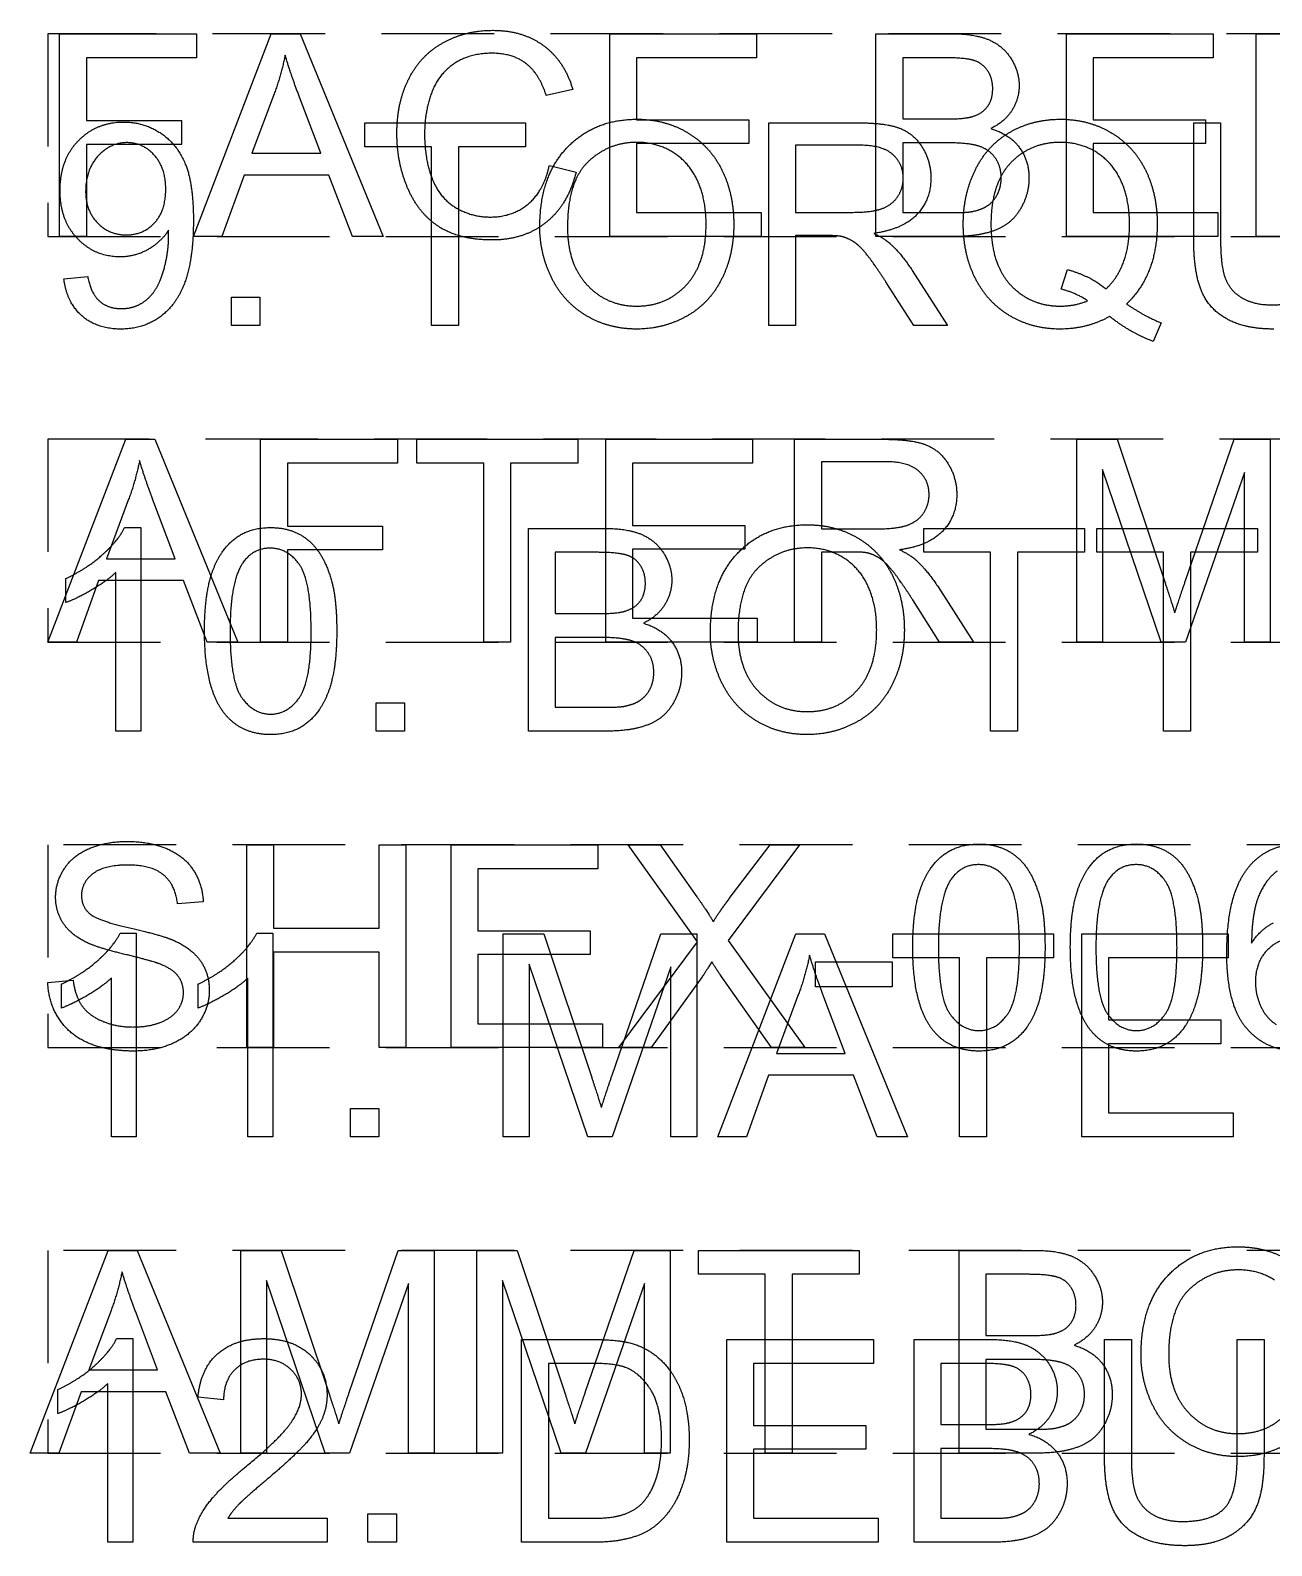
# Model space of a CAD drawing. Header units: millimetres. Extents: x 0 to 340, y 0 to 220.
# Drawn here: x 19.92 to 25.43, y 14.79 to 21.52 of the extents above; entities that cross this region are included whole.
import ezdxf

# ---------------------------------------------------------------- set-up
doc = ezdxf.new("R2010")
doc.units = ezdxf.units.MM
doc.linetypes.add('DASHED', pattern=[0.75, 0.5, -0.25])
doc.layers.get('0').update_dxf_attribs({"linetype": 'CONTINUOUS'})

msp = doc.modelspace()

# ---------------------------------------------------------------- linework, layer by layer
at = {"linetype": 'DASHED'}
for p, q in [((53.48, 21.5), (20, 21.5)), ((20, 21.5), (20, 20.6)), ((20, 20.6), (53.48, 20.6)), ((49.7, 19.7), (20, 19.7)), ((20, 19.7), (20, 18.8)), ((20, 18.8), (49.7, 18.8)), ((51.32, 17.9), (20, 17.9)), ((20, 17.9), (20, 17)), ((20, 17), (51.32, 17)), ((51.32, 16.1), (20, 16.1)), ((20, 16.1), (20, 15.2)), ((20, 15.2), (51.32, 15.2))]:
    msp.add_line(p, q, dxfattribs=at)
for p, q in [((20.0522, 20.6), (20.0522, 21.5)), ((20.0522, 21.5), (20.6593, 21.5)), ((20.6458, 20.6), (20.9915, 21.5)), ((20.6593, 21.5), (20.6593, 21.3938)), ((20.9915, 21.5), (21.1198, 21.5)), ((21.1198, 21.5), (21.4881, 20.6)), ((22.4937, 20.6), (22.4937, 21.5)), ((22.4937, 21.5), (23.1445, 21.5)), ((23.1445, 21.5), (23.1445, 21.3938)), ((23.6743, 20.6), (23.6743, 21.5)), ((23.6743, 21.5), (24.0119, 21.5)), ((24.5203, 20.6), (24.5203, 21.5)), ((24.5203, 21.5), (25.171, 21.5)), ((25.171, 21.5), (25.171, 21.3938)), ((25.3626, 20.6), (25.3626, 21.5)), ((25.3626, 21.5), (25.9697, 21.5)), ((20.6593, 21.3938), (20.1713, 21.3938)), ((20.1713, 21.3938), (20.1713, 21.1151)), ((23.1445, 21.3938), (22.6128, 21.3938)), ((22.6128, 21.3938), (22.6128, 21.1181)), ((23.9733, 21.3938), (23.7934, 21.3938)), ((23.7934, 21.3938), (23.7934, 21.1218)), ((25.171, 21.3938), (24.6394, 21.3938)), ((24.6394, 21.3938), (24.6394, 21.1181)), ((21.0044, 21.2336), (20.9055, 20.9696)), ((21.2106, 20.9696), (21.1167, 21.2188)), ((22.3292, 21.2532), (22.2119, 21.2256)), ((23.7934, 21.1218), (23.988, 21.1218)), ((20.1713, 21.1151), (20.5937, 21.1151)), ((20.5937, 21.1151), (20.5937, 21.0089)), ((21.4065, 20.9984), (21.4065, 21.1046)), ((21.4065, 21.1046), (22.1199, 21.1046)), ((22.1199, 21.1046), (22.1199, 20.9984)), ((22.6128, 21.1181), (23.1107, 21.1181)), ((23.1107, 21.1181), (23.1107, 21.0126)), ((23.1991, 20.2046), (23.1991, 21.1046)), ((23.1991, 21.1046), (23.5982, 21.1046)), ((24.6394, 21.1181), (25.1372, 21.1181)), ((25.0851, 20.5847), (25.0851, 21.1046)), ((25.0851, 21.1046), (25.2042, 21.1046)), ((25.1372, 21.1181), (25.1372, 21.0126)), ((25.2042, 21.1046), (25.2042, 20.5853)), ((20.5937, 21.0089), (20.1713, 21.0089)), ((20.1713, 21.0089), (20.1713, 20.6)), ((21.703, 20.9984), (21.4065, 20.9984)), ((21.703, 20.2046), (21.703, 20.9984)), ((22.1199, 20.9984), (21.8221, 20.9984)), ((21.8221, 20.9984), (21.8221, 20.2046)), ((23.1107, 21.0126), (22.6128, 21.0126)), ((22.6128, 21.0126), (22.6128, 20.7062)), ((23.6031, 21.0052), (23.3182, 21.0052)), ((23.3182, 21.0052), (23.3182, 20.7074)), ((24.0015, 21.0156), (23.7934, 21.0156)), ((23.7934, 21.0156), (23.7934, 20.7062)), ((25.1372, 21.0126), (24.6394, 21.0126)), ((24.6394, 21.0126), (24.6394, 20.7062)), ((20.9055, 20.9696), (21.2106, 20.9696)), ((20.8711, 20.8726), (20.7723, 20.6)), ((21.2475, 20.8726), (20.8711, 20.8726)), ((21.3525, 20.6), (21.2475, 20.8726)), ((22.2254, 20.9156), (22.3445, 20.8855)), ((22.6128, 20.7062), (23.1653, 20.7062)), ((23.1653, 20.7062), (23.1653, 20.6)), ((23.3182, 20.7074), (23.5742, 20.7074)), ((23.7934, 20.7062), (24.0175, 20.7062)), ((24.6394, 20.7062), (25.1919, 20.7062)), ((25.1919, 20.7062), (25.1919, 20.6)), ((20.1713, 20.6), (20.0522, 20.6)), ((20.7723, 20.6), (20.6458, 20.6)), ((21.4881, 20.6), (21.3525, 20.6)), ((23.1653, 20.6), (22.4937, 20.6)), ((23.4563, 20.6043), (23.3182, 20.6043)), ((23.3182, 20.6043), (23.3182, 20.2046)), ((24.0175, 20.6), (23.6743, 20.6)), ((25.1919, 20.6), (24.5203, 20.6)), ((25.4817, 20.6), (25.3626, 20.6)), ((23.8357, 20.4496), (23.9923, 20.2046)), ((24.4963, 20.3667), (24.5252, 20.4533)), ((20.0706, 20.4128), (20.1768, 20.4226)), ((23.8425, 20.2046), (23.7234, 20.3919)), ((20.8153, 20.2046), (20.8153, 20.3305)), ((20.8153, 20.3305), (20.9411, 20.3305)), ((20.9411, 20.3305), (20.9411, 20.2046)), ((20.9411, 20.2046), (20.8153, 20.2046)), ((21.8221, 20.2046), (21.703, 20.2046)), ((23.3182, 20.2046), (23.1991, 20.2046)), ((23.9923, 20.2046), (23.8425, 20.2046)), ((24.9402, 20.2175), (24.9052, 20.1347)), ((20, 18.8), (20.3456, 19.7)), ((20.3456, 19.7), (20.4739, 19.7)), ((20.4739, 19.7), (20.8423, 18.8)), ((20.9436, 18.8), (20.9436, 19.7)), ((20.9436, 19.7), (21.5508, 19.7)), ((21.5508, 19.7), (21.5508, 19.5938)), ((21.6379, 19.5938), (21.6379, 19.7)), ((21.6379, 19.7), (22.3513, 19.7)), ((22.3513, 19.7), (22.3513, 19.5938)), ((22.4759, 18.8), (22.4759, 19.7)), ((22.4759, 19.7), (23.1267, 19.7)), ((23.1267, 19.7), (23.1267, 19.5938)), ((23.3139, 18.8), (23.3139, 19.7)), ((23.3139, 19.7), (23.713, 19.7)), ((24.5657, 18.8), (24.5657, 19.7)), ((24.5657, 19.7), (24.745, 19.7)), ((24.745, 19.7), (24.958, 19.0628)), ((25.0488, 19.0738), (25.2643, 19.7)), ((25.2643, 19.7), (25.4246, 19.7)), ((25.4246, 19.7), (25.4246, 18.8)), ((21.5508, 19.5938), (21.0627, 19.5938)), ((21.0627, 19.5938), (21.0627, 19.3151)), ((21.9344, 19.5938), (21.6379, 19.5938)), ((21.9344, 18.8), (21.9344, 19.5938)), ((22.3513, 19.5938), (22.0535, 19.5938)), ((22.0535, 19.5938), (22.0535, 18.8)), ((23.1267, 19.5938), (22.595, 19.5938)), ((22.595, 19.5938), (22.595, 19.3181)), ((23.7179, 19.6005), (23.433, 19.6005)), ((23.433, 19.6005), (23.433, 19.3028)), ((24.9408, 18.8), (24.6805, 19.5662)), ((24.6805, 19.5662), (24.6805, 18.8)), ((25.3098, 19.5533), (25.0482, 18.8)), ((25.3098, 18.8), (25.3098, 19.5533)), ((20.3585, 19.4336), (20.2597, 19.1696)), ((20.5648, 19.1696), (20.4709, 19.4188)), ((20.3407, 19.3083), (20.4119, 19.3083)), ((20.4119, 19.3083), (20.4119, 18.4046)), ((21.0627, 19.3151), (21.4851, 19.3151)), ((21.4851, 19.3151), (21.4851, 19.2089)), ((22.1327, 18.4046), (22.1327, 19.3046)), ((22.1327, 19.3046), (22.4704, 19.3046)), ((22.595, 19.3181), (23.0929, 19.3181)), ((23.0929, 19.3181), (23.0929, 19.2126)), ((23.8867, 19.1984), (23.8867, 19.3046)), ((23.8867, 19.3046), (24.6001, 19.3046)), ((24.6001, 19.3046), (24.6001, 19.1984)), ((24.6547, 19.1984), (24.6547, 19.3046)), ((24.6547, 19.3046), (25.3681, 19.3046)), ((25.3681, 19.3046), (25.3681, 19.1984)), ((23.433, 19.3028), (23.689, 19.3028)), ((20.2597, 19.1696), (20.5648, 19.1696)), ((21.4851, 19.2089), (21.0627, 19.2089)), ((21.0627, 19.2089), (21.0627, 18.8)), ((22.4317, 19.1984), (22.2518, 19.1984)), ((22.2518, 19.1984), (22.2518, 18.9265)), ((23.0929, 19.2126), (22.595, 19.2126)), ((22.595, 19.2126), (22.595, 18.9062)), ((23.5711, 19.1997), (23.433, 19.1997)), ((23.433, 19.1997), (23.433, 18.8)), ((24.1832, 19.1984), (23.8867, 19.1984)), ((24.1832, 18.4046), (24.1832, 19.1984)), ((24.6001, 19.1984), (24.3023, 19.1984)), ((24.3023, 19.1984), (24.3023, 18.4046)), ((24.9512, 19.1984), (24.6547, 19.1984)), ((24.9512, 18.4046), (24.9512, 19.1984)), ((25.3681, 19.1984), (25.0703, 19.1984)), ((25.0703, 19.1984), (25.0703, 18.4046)), ((20.3014, 18.4046), (20.3014, 19.1088)), ((20.0804, 18.9756), (20.0804, 19.0824)), ((20.2253, 19.0726), (20.1265, 18.8)), ((20.6016, 19.0726), (20.2253, 19.0726)), ((20.7066, 18.8), (20.6016, 19.0726)), ((23.9505, 19.045), (24.1071, 18.8)), ((23.9573, 18.8), (23.8382, 18.9872)), ((22.2518, 18.9265), (22.4465, 18.9265)), ((22.595, 18.9062), (23.1475, 18.9062)), ((23.1475, 18.9062), (23.1475, 18.8)), ((20.1265, 18.8), (20, 18.8)), ((20.8423, 18.8), (20.7066, 18.8)), ((21.0627, 18.8), (20.9436, 18.8)), ((22.0535, 18.8), (21.9344, 18.8)), ((22.46, 18.8203), (22.2518, 18.8203)), ((22.2518, 18.8203), (22.2518, 18.5108)), ((23.1475, 18.8), (22.4759, 18.8)), ((23.433, 18.8), (23.3139, 18.8)), ((24.1071, 18.8), (23.9573, 18.8)), ((24.6805, 18.8), (24.5657, 18.8)), ((25.0482, 18.8), (24.9408, 18.8)), ((25.4246, 18.8), (25.3098, 18.8)), ((21.4562, 18.4046), (21.4562, 18.5305)), ((21.4562, 18.5305), (21.5821, 18.5305)), ((21.5821, 18.5305), (21.5821, 18.4046)), ((22.2518, 18.5108), (22.4759, 18.5108)), ((20.4119, 18.4046), (20.3014, 18.4046)), ((21.5821, 18.4046), (21.4562, 18.4046)), ((22.4759, 18.4046), (22.1327, 18.4046)), ((24.3023, 18.4046), (24.1832, 18.4046)), ((25.0703, 18.4046), (24.9512, 18.4046)), ((20.8828, 17), (20.8828, 17.9)), ((20.8828, 17.9), (21.0019, 17.9)), ((21.0019, 17.9), (21.0019, 17.5304)), ((21.4697, 17.5304), (21.4697, 17.9)), ((21.4697, 17.9), (21.5888, 17.9)), ((21.5888, 17.9), (21.5888, 17)), ((21.7896, 17), (21.7896, 17.9)), ((21.7896, 17.9), (22.4403, 17.9)), ((22.4403, 17.9), (22.4403, 17.7938)), ((22.8823, 17.469), (22.5754, 17.9)), ((22.5754, 17.9), (22.7172, 17.9)), ((22.7172, 17.9), (22.8805, 17.6692)), ((23.3348, 17.9), (23.0186, 17.4758)), ((23.0241, 17.6612), (23.2053, 17.9)), ((23.2053, 17.9), (23.3348, 17.9)), ((22.4403, 17.7938), (21.9087, 17.7938)), ((21.9087, 17.7938), (21.9087, 17.5181)), ((20.6894, 17.6465), (20.5752, 17.6379)), ((20.3211, 17.5083), (20.3923, 17.5083)), ((20.3923, 17.5083), (20.3923, 16.6046)), ((20.927, 17.5083), (20.9982, 17.5083)), ((20.9982, 17.5083), (20.9982, 16.6046)), ((21.0019, 17.5304), (21.4697, 17.5304)), ((21.9087, 17.5181), (22.4065, 17.5181)), ((22.021, 16.6046), (22.021, 17.5046)), ((22.021, 17.5046), (22.2003, 17.5046)), ((22.2003, 17.5046), (22.4133, 16.8674)), ((22.4065, 17.5181), (22.4065, 17.4126)), ((22.5042, 16.8784), (22.7196, 17.5046)), ((22.7196, 17.5046), (22.8799, 17.5046)), ((22.8799, 17.5046), (22.8799, 16.6046)), ((22.9732, 16.6046), (23.3188, 17.5046)), ((23.3188, 17.5046), (23.4471, 17.5046)), ((23.4471, 17.5046), (23.8155, 16.6046)), ((23.7498, 17.3984), (23.7498, 17.5046)), ((23.7498, 17.5046), (24.4632, 17.5046)), ((24.4632, 17.5046), (24.4632, 17.3984)), ((24.5878, 16.6046), (24.5878, 17.5046)), ((24.5878, 17.5046), (25.2385, 17.5046)), ((25.2385, 17.5046), (25.2385, 17.3984)), ((21.4697, 17.4242), (21.0019, 17.4242)), ((21.0019, 17.4242), (21.0019, 17)), ((21.4697, 17), (21.4697, 17.4242)), ((22.5342, 17), (22.8823, 17.469)), ((23.0186, 17.4758), (23.3593, 17)), ((22.4065, 17.4126), (21.9087, 17.4126)), ((21.9087, 17.4126), (21.9087, 17.1062)), ((22.3961, 16.6046), (22.1358, 17.3708)), ((22.1358, 17.3708), (22.1358, 16.6046)), ((22.7651, 17.3579), (22.5035, 16.6046)), ((22.7651, 16.6046), (22.7651, 17.3579)), ((23.4072, 17.2701), (23.4072, 17.3812)), ((23.4072, 17.3812), (23.7467, 17.3812)), ((23.7467, 17.3812), (23.7467, 17.2701)), ((24.0463, 17.3984), (23.7498, 17.3984)), ((24.0463, 16.6046), (24.0463, 17.3984)), ((24.4632, 17.3984), (24.1654, 17.3984)), ((24.1654, 17.3984), (24.1654, 16.6046)), ((25.2385, 17.3984), (24.7069, 17.3984)), ((24.7069, 17.3984), (24.7069, 17.1228)), ((20, 17.2892), (20.1123, 17.299)), ((20.2818, 16.6046), (20.2818, 17.3088)), ((20.8877, 16.6046), (20.8877, 17.3088)), ((22.9032, 17.3137), (22.6773, 17)), ((23.212, 17), (22.9855, 17.3211)), ((20.0608, 17.1756), (20.0608, 17.2824)), ((20.6667, 17.1756), (20.6667, 17.2824)), ((23.3317, 17.2382), (23.2329, 16.9742)), ((23.7467, 17.2701), (23.4072, 17.2701)), ((23.538, 16.9742), (23.4441, 17.2235)), ((21.9087, 17.1062), (22.4612, 17.1062)), ((22.4612, 17.1062), (22.4612, 17)), ((24.7069, 17.1228), (25.2048, 17.1228)), ((25.2048, 17.1228), (25.2048, 17.0172)), ((25.2048, 17.0172), (24.7069, 17.0172)), ((24.7069, 17.0172), (24.7069, 16.7108)), ((21.0019, 17), (20.8828, 17)), ((21.5888, 17), (21.4697, 17)), ((22.4612, 17), (21.7896, 17)), ((22.6773, 17), (22.5342, 17)), ((23.3593, 17), (23.212, 17)), ((23.2329, 16.9742), (23.538, 16.9742)), ((23.1985, 16.8772), (23.0997, 16.6046)), ((23.5748, 16.8772), (23.1985, 16.8772)), ((23.6798, 16.6046), (23.5748, 16.8772)), ((21.3432, 16.6046), (21.3432, 16.7305)), ((21.3432, 16.7305), (21.4691, 16.7305)), ((21.4691, 16.7305), (21.4691, 16.6046)), ((24.7069, 16.7108), (25.2594, 16.7108)), ((25.2594, 16.7108), (25.2594, 16.6046)), ((20.3923, 16.6046), (20.2818, 16.6046)), ((20.9982, 16.6046), (20.8877, 16.6046)), ((21.4691, 16.6046), (21.3432, 16.6046)), ((22.1358, 16.6046), (22.021, 16.6046)), ((22.5035, 16.6046), (22.3961, 16.6046)), ((22.8799, 16.6046), (22.7651, 16.6046)), ((23.0997, 16.6046), (22.9732, 16.6046)), ((23.8155, 16.6046), (23.6798, 16.6046)), ((24.1654, 16.6046), (24.0463, 16.6046)), ((25.2594, 16.6046), (24.5878, 16.6046)), ((19.922, 15.2), (20.2677, 16.1)), ((20.2677, 16.1), (20.396, 16.1)), ((20.396, 16.1), (20.7643, 15.2)), ((20.8558, 15.2), (20.8558, 16.1)), ((20.8558, 16.1), (21.0351, 16.1)), ((21.0351, 16.1), (21.2481, 15.4628)), ((21.3389, 15.4738), (21.5544, 16.1)), ((21.5544, 16.1), (21.7147, 16.1)), ((21.7147, 16.1), (21.7147, 15.2)), ((21.9031, 15.2), (21.9031, 16.1)), ((21.9031, 16.1), (22.0824, 16.1)), ((22.0824, 16.1), (22.2954, 15.4628)), ((22.3863, 15.4738), (22.6018, 16.1)), ((22.6018, 16.1), (22.762, 16.1)), ((22.762, 16.1), (22.762, 15.2)), ((22.8866, 15.9938), (22.8866, 16.1)), ((22.8866, 16.1), (23.6, 16.1)), ((23.6, 16.1), (23.6, 15.9938)), ((24.0439, 15.2), (24.0439, 16.1)), ((24.0439, 16.1), (24.3815, 16.1)), ((21.2309, 15.2), (20.9706, 15.9662)), ((20.9706, 15.9662), (20.9706, 15.2)), ((21.5999, 15.9533), (21.3383, 15.2)), ((21.5999, 15.2), (21.5999, 15.9533)), ((22.2782, 15.2), (22.0179, 15.9662)), ((22.0179, 15.9662), (22.0179, 15.2)), ((22.6472, 15.9533), (22.3857, 15.2)), ((22.6472, 15.2), (22.6472, 15.9533)), ((23.1832, 15.9938), (22.8866, 15.9938)), ((23.1832, 15.2), (23.1832, 15.9938)), ((23.6, 15.9938), (23.3023, 15.9938)), ((23.3023, 15.9938), (23.3023, 15.2)), ((24.3428, 15.9938), (24.163, 15.9938)), ((24.163, 15.9938), (24.163, 15.7218)), ((20.2806, 15.8336), (20.1817, 15.5696)), ((20.4868, 15.5696), (20.3929, 15.8188)), ((20.3051, 15.7083), (20.3763, 15.7083)), ((20.3763, 15.7083), (20.3763, 14.8046)), ((22.102, 14.8046), (22.102, 15.7046)), ((22.102, 15.7046), (22.4121, 15.7046)), ((23.0125, 14.8046), (23.0125, 15.7046)), ((23.0125, 15.7046), (23.6632, 15.7046)), ((23.6632, 15.7046), (23.6632, 15.5984)), ((23.8437, 14.8046), (23.8437, 15.7046)), ((23.8437, 15.7046), (24.1814, 15.7046)), ((24.163, 15.7218), (24.3576, 15.7218)), ((24.6891, 15.1847), (24.6891, 15.7046)), ((24.6891, 15.7046), (24.8082, 15.7046)), ((24.8082, 15.7046), (24.8082, 15.1853)), ((25.2778, 15.7046), (25.3969, 15.7046)), ((25.2778, 15.1853), (25.2778, 15.7046)), ((25.3969, 15.7046), (25.3969, 15.1847)), ((24.3711, 15.6156), (24.163, 15.6156)), ((24.163, 15.6156), (24.163, 15.3062)), ((20.1817, 15.5696), (20.4868, 15.5696)), ((22.4102, 15.5984), (22.2211, 15.5984)), ((22.2211, 15.5984), (22.2211, 14.9108)), ((23.6632, 15.5984), (23.1316, 15.5984)), ((23.1316, 15.5984), (23.1316, 15.3228)), ((24.1427, 15.5984), (23.9628, 15.5984)), ((23.9628, 15.5984), (23.9628, 15.3265)), ((20.0448, 15.3756), (20.0448, 15.4824)), ((20.1473, 15.4726), (20.0485, 15.2)), ((20.5237, 15.4726), (20.1473, 15.4726)), ((20.2658, 14.8046), (20.2658, 15.5088)), ((20.6286, 15.2), (20.5237, 15.4726)), ((20.7797, 15.4364), (20.6661, 15.448)), ((23.1316, 15.3228), (23.6295, 15.3228)), ((23.6295, 15.3228), (23.6295, 15.2172)), ((23.9628, 15.3265), (24.1574, 15.3265)), ((24.163, 15.3062), (24.387, 15.3062)), ((23.6295, 15.2172), (23.1316, 15.2172)), ((23.1316, 15.2172), (23.1316, 14.9108)), ((24.1709, 15.2203), (23.9628, 15.2203)), ((23.9628, 15.2203), (23.9628, 14.9108)), ((20.0485, 15.2), (19.922, 15.2)), ((20.7643, 15.2), (20.6286, 15.2)), ((20.9706, 15.2), (20.8558, 15.2)), ((21.3383, 15.2), (21.2309, 15.2)), ((21.7147, 15.2), (21.5999, 15.2)), ((22.0179, 15.2), (21.9031, 15.2)), ((22.3857, 15.2), (22.2782, 15.2)), ((22.762, 15.2), (22.6472, 15.2)), ((23.3023, 15.2), (23.1832, 15.2)), ((24.387, 15.2), (24.0439, 15.2)), ((20.7987, 14.9108), (21.2401, 14.9108)), ((21.2401, 14.9108), (21.2401, 14.8046)), ((21.4206, 14.8046), (21.4206, 14.9305)), ((21.4206, 14.9305), (21.5465, 14.9305)), ((21.5465, 14.9305), (21.5465, 14.8046)), ((22.2211, 14.9108), (22.4133, 14.9108)), ((23.1316, 14.9108), (23.6841, 14.9108)), ((23.6841, 14.9108), (23.6841, 14.8046)), ((23.9628, 14.9108), (24.1869, 14.9108)), ((20.3763, 14.8046), (20.2658, 14.8046)), ((21.2401, 14.8046), (20.6452, 14.8046)), ((21.5465, 14.8046), (21.4206, 14.8046)), ((22.4268, 14.8046), (22.102, 14.8046)), ((23.6841, 14.8046), (23.0125, 14.8046)), ((24.1869, 14.8046), (23.8437, 14.8046))]:
    msp.add_line(p, q)
for points in [[(21.6026, 21.302), (21.6563, 21.4067), (21.7555, 21.461)], [(21.7555, 21.461), (21.8546, 21.5153), (21.9737, 21.5153)], [(21.9737, 21.5153), (22.1088, 21.5153), (22.2009, 21.4466)], [(24.0119, 21.5), (24.1151, 21.5), (24.1774, 21.4727)], [(24.1774, 21.4727), (24.2397, 21.4454), (24.275, 21.3886)], [(21.0529, 21.4055), (21.0357, 21.3189), (21.0044, 21.2336)], [(21.1167, 21.2188), (21.0737, 21.3324), (21.0529, 21.4055)], [(21.9713, 21.4134), (21.8675, 21.4134), (21.7979, 21.3637)], [(22.1211, 21.3686), (22.0615, 21.4134), (21.9713, 21.4134)], [(22.2009, 21.4466), (22.293, 21.3778), (22.3292, 21.2532)], [(24.1102, 21.3812), (24.0703, 21.3938), (23.9733, 21.3938)], [(21.7979, 21.3637), (21.7282, 21.314), (21.6999, 21.2302)], [(22.2119, 21.2256), (22.1806, 21.3238), (22.1211, 21.3686)], [(24.1716, 21.3345), (24.1501, 21.3686), (24.1102, 21.3812)], [(24.193, 21.2557), (24.193, 21.3005), (24.1716, 21.3345)], [(24.275, 21.3886), (24.3103, 21.3318), (24.3103, 21.2698)], [(21.5489, 21.0568), (21.5489, 21.1973), (21.6026, 21.302)], [(24.17, 21.1771), (24.193, 21.2084), (24.193, 21.2557)], [(24.3103, 21.2698), (24.3103, 21.2121), (24.279, 21.1611)], [(21.6999, 21.2302), (21.6717, 21.1464), (21.6717, 21.0574)], [(22.3034, 20.9938), (22.4237, 21.1206), (22.6141, 21.1206)], [(22.6141, 21.1206), (22.7387, 21.1206), (22.8387, 21.0611)], [(23.988, 21.1218), (24.0672, 21.1218), (24.1016, 21.1323)], [(24.1016, 21.1323), (24.147, 21.1458), (24.17, 21.1771)], [(24.279, 21.1611), (24.2477, 21.1102), (24.1844, 21.0789)], [(24.2701, 21.0635), (24.3699, 21.1206), (24.4932, 21.1206)], [(24.4932, 21.1206), (24.6179, 21.1206), (24.7179, 21.0614)], [(20.1348, 21.0248), (20.2155, 21.1083), (20.337, 21.1083)], [(20.337, 21.1083), (20.4248, 21.1083), (20.4976, 21.0611)], [(20.4976, 21.0611), (20.5703, 21.0138), (20.6081, 20.9263)], [(21.5965, 20.8155), (21.5489, 20.9278), (21.5489, 21.0568)], [(21.6717, 21.0574), (21.6717, 20.9426), (21.7052, 20.8569)], [(22.8387, 21.0611), (22.9388, 21.0015), (22.9913, 20.895)], [(23.5982, 21.1046), (23.7185, 21.1046), (23.7811, 21.0804)], [(23.7811, 21.0804), (23.8437, 21.0561), (23.8812, 20.9947)], [(24.1163, 20.8971), (24.1703, 21.0064), (24.2701, 21.0635)], [(24.1844, 21.0789), (24.2661, 21.0549), (24.31, 20.9972)], [(24.7179, 21.0614), (24.818, 21.0021), (24.8705, 20.8956)], [(20.054, 20.8044), (20.054, 20.9413), (20.1348, 21.0248)], [(20.3505, 21.0168), (20.2769, 21.0168), (20.2222, 20.9567)], [(20.4724, 20.961), (20.4218, 21.0168), (20.3505, 21.0168)], [(22.1831, 20.643), (22.1831, 20.8671), (22.3034, 20.9938)], [(22.6147, 21.0181), (22.4882, 21.0181), (22.397, 20.9312)], [(22.7752, 20.973), (22.7037, 21.0181), (22.6147, 21.0181)], [(23.7495, 20.9641), (23.7031, 21.0052), (23.6031, 21.0052)], [(23.8812, 20.9947), (23.9186, 20.9334), (23.9186, 20.8591)], [(24.1332, 21.0006), (24.0874, 21.0156), (24.0015, 21.0156)], [(24.2047, 20.9484), (24.1789, 20.9855), (24.1332, 21.0006)], [(24.4939, 21.0181), (24.3606, 21.0181), (24.2729, 20.9269)], [(24.31, 20.9972), (24.3539, 20.9395), (24.3539, 20.8609)], [(24.6544, 20.973), (24.5829, 21.0181), (24.4939, 21.0181)], [(20.2222, 20.9567), (20.1676, 20.8965), (20.1676, 20.8008)], [(20.5231, 20.81), (20.5231, 20.9051), (20.4724, 20.961)], [(20.6081, 20.9263), (20.6458, 20.8388), (20.6458, 20.6731)], [(22.397, 20.9312), (22.3059, 20.8443), (22.3059, 20.6411)], [(22.8839, 20.8459), (22.8467, 20.9278), (22.7752, 20.973)], [(23.7958, 20.8591), (23.7958, 20.9229), (23.7495, 20.9641)], [(24.2729, 20.9269), (24.1851, 20.8357), (24.1851, 20.6546)], [(24.2305, 20.8609), (24.2305, 20.9113), (24.2047, 20.9484)], [(24.7631, 20.8462), (24.7259, 20.9278), (24.6544, 20.973)], [(21.7052, 20.8569), (21.7386, 20.7713), (21.8092, 20.7289)], [(22.1315, 20.7443), (22.2009, 20.802), (22.2254, 20.9156)], [(22.3445, 20.8855), (22.3071, 20.7387), (22.2098, 20.6617)], [(22.9913, 20.895), (23.0438, 20.7885), (23.0438, 20.6534)], [(23.7719, 20.7783), (23.7958, 20.8155), (23.7958, 20.8591)], [(23.9186, 20.8591), (23.9186, 20.7633), (23.8566, 20.6976)], [(24.0623, 20.6546), (24.0623, 20.7879), (24.1163, 20.8971)], [(24.2127, 20.7851), (24.2305, 20.8179), (24.2305, 20.8609)], [(24.3539, 20.8609), (24.3539, 20.7977), (24.3272, 20.7433)], [(24.8705, 20.8956), (24.923, 20.7891), (24.923, 20.6553)], [(20.1314, 20.5908), (20.054, 20.6718), (20.054, 20.8044)], [(20.1676, 20.8008), (20.1676, 20.7148), (20.2195, 20.6611)], [(20.4736, 20.6611), (20.5231, 20.7148), (20.5231, 20.81)], [(21.7352, 20.6439), (21.6441, 20.7031), (21.5965, 20.8155)], [(22.921, 20.654), (22.921, 20.7639), (22.8839, 20.8459)], [(24.1673, 20.7351), (24.1949, 20.7523), (24.2127, 20.7851)], [(24.8002, 20.6553), (24.8002, 20.7645), (24.7631, 20.8462)], [(21.8092, 20.7289), (21.8798, 20.6866), (21.9621, 20.6866)], [(21.9621, 20.6866), (22.0621, 20.6866), (22.1315, 20.7443)], [(23.5742, 20.7074), (23.6559, 20.7074), (23.7019, 20.7243)], [(23.7019, 20.7243), (23.748, 20.7412), (23.7719, 20.7783)], [(24.0985, 20.7105), (24.1396, 20.7179), (24.1673, 20.7351)], [(24.3272, 20.7433), (24.3005, 20.689), (24.2612, 20.6595)], [(20.2195, 20.6611), (20.2714, 20.6074), (20.3475, 20.6074)], [(20.3475, 20.6074), (20.4242, 20.6074), (20.4736, 20.6611)], [(20.6458, 20.6731), (20.6458, 20.5005), (20.6084, 20.3983)], [(22.2098, 20.6617), (22.1125, 20.5847), (21.9719, 20.5847)], [(22.8341, 20.3857), (22.921, 20.4803), (22.921, 20.654)], [(23.0438, 20.6534), (23.0438, 20.5165), (22.9885, 20.4085)], [(23.8566, 20.6976), (23.7946, 20.6319), (23.6651, 20.6141)], [(24.0175, 20.7062), (24.0752, 20.7062), (24.0985, 20.7105)], [(24.116, 20.414), (24.0623, 20.5208), (24.0623, 20.6546)], [(24.2612, 20.6595), (24.2219, 20.6301), (24.1627, 20.615)], [(24.1851, 20.6546), (24.1851, 20.4791), (24.2719, 20.3851)], [(24.6952, 20.3673), (24.8002, 20.4631), (24.8002, 20.6553)], [(24.923, 20.6553), (24.923, 20.5441), (24.8892, 20.4554)], [(20.3205, 20.5098), (20.2087, 20.5098), (20.1314, 20.5908)], [(20.5353, 20.6282), (20.5022, 20.5754), (20.4448, 20.5426)], [(20.5194, 20.4711), (20.5359, 20.5374), (20.5359, 20.6061)], [(20.5359, 20.6061), (20.5359, 20.6135), (20.5353, 20.6282)], [(21.9719, 20.5847), (21.8264, 20.5847), (21.7352, 20.6439)], [(22.2347, 20.4183), (22.1831, 20.5245), (22.1831, 20.643)], [(22.3059, 20.6411), (22.3059, 20.4784), (22.3933, 20.3848)], [(23.5226, 20.6), (23.5024, 20.6043), (23.4563, 20.6043)], [(23.577, 20.5761), (23.5503, 20.5932), (23.5226, 20.6)], [(23.6651, 20.6141), (23.7123, 20.5914), (23.7369, 20.5693)], [(24.1627, 20.615), (24.1034, 20.6), (24.0175, 20.6)], [(25.1194, 20.359), (25.0851, 20.4416), (25.0851, 20.5847)], [(25.2042, 20.5853), (25.2042, 20.468), (25.226, 20.4124)], [(20.4448, 20.5426), (20.3874, 20.5098), (20.3205, 20.5098)], [(23.6374, 20.5159), (23.6037, 20.5589), (23.577, 20.5761)], [(23.7234, 20.3919), (23.6712, 20.4729), (23.6374, 20.5159)], [(23.7369, 20.5693), (23.7891, 20.5214), (23.8357, 20.4496)], [(20.4782, 20.3658), (20.5028, 20.4048), (20.5194, 20.4711)], [(24.5252, 20.4533), (24.6283, 20.4244), (24.6952, 20.3673)], [(24.8892, 20.4554), (24.8555, 20.3667), (24.7873, 20.301)], [(20.151, 20.2479), (20.0841, 20.3065), (20.0706, 20.4128)], [(20.1768, 20.4226), (20.1903, 20.3477), (20.2284, 20.3139)], [(20.6084, 20.3983), (20.5709, 20.2961), (20.497, 20.2427)], [(22.3863, 20.2507), (22.2862, 20.3121), (22.2347, 20.4183)], [(22.3933, 20.3848), (22.4808, 20.2912), (22.6128, 20.2912)], [(22.6128, 20.2912), (22.7473, 20.2912), (22.8341, 20.3857)], [(22.9885, 20.4085), (22.9333, 20.3004), (22.832, 20.2449)], [(24.2692, 20.2482), (24.1697, 20.3072), (24.116, 20.414)], [(24.2719, 20.3851), (24.3588, 20.2912), (24.4939, 20.2912)], [(25.226, 20.4124), (25.2477, 20.3569), (25.3009, 20.3268)], [(20.2284, 20.3139), (20.2664, 20.2802), (20.326, 20.2802)], [(20.4153, 20.3035), (20.4537, 20.3268), (20.4782, 20.3658)], [(24.4939, 20.2912), (24.5577, 20.2912), (24.6142, 20.3151)], [(24.6142, 20.3151), (24.5583, 20.3514), (24.4963, 20.3667)], [(25.2342, 20.2329), (25.1538, 20.2765), (25.1194, 20.359)], [(25.3009, 20.3268), (25.354, 20.2967), (25.4307, 20.2967)], [(25.4307, 20.2967), (25.5621, 20.2967), (25.6179, 20.3563)], [(20.3235, 20.1893), (20.2179, 20.1893), (20.151, 20.2479)], [(20.326, 20.2802), (20.3769, 20.2802), (20.4153, 20.3035)], [(22.6134, 20.1893), (22.4864, 20.1893), (22.3863, 20.2507)], [(24.4908, 20.1893), (24.3686, 20.1893), (24.2692, 20.2482)], [(24.7873, 20.301), (24.8702, 20.2439), (24.9402, 20.2175)], [(20.497, 20.2427), (20.423, 20.1893), (20.3235, 20.1893)], [(22.832, 20.2449), (22.7307, 20.1893), (22.6134, 20.1893)], [(24.7118, 20.2452), (24.6117, 20.1893), (24.4908, 20.1893)], [(24.9052, 20.1347), (24.8082, 20.1696), (24.7118, 20.2452)], [(25.4411, 20.1893), (25.3147, 20.1893), (25.2342, 20.2329)], [(23.713, 19.7), (23.8333, 19.7), (23.8959, 19.6758)], [(23.8959, 19.6758), (23.9585, 19.6515), (23.996, 19.5901)], [(20.407, 19.6055), (20.3898, 19.5189), (20.3585, 19.4336)], [(20.4709, 19.4188), (20.4279, 19.5324), (20.407, 19.6055)], [(23.8643, 19.5594), (23.8179, 19.6005), (23.7179, 19.6005)], [(23.996, 19.5901), (24.0334, 19.5287), (24.0334, 19.4544)], [(23.9106, 19.4544), (23.9106, 19.5183), (23.8643, 19.5594)], [(23.8867, 19.3737), (23.9106, 19.4108), (23.9106, 19.4544)], [(24.0334, 19.4544), (24.0334, 19.3587), (23.9714, 19.293)], [(23.8167, 19.3197), (23.8628, 19.3366), (23.8867, 19.3737)], [(20.2425, 19.188), (20.3119, 19.25), (20.3407, 19.3083)], [(20.8254, 19.2555), (20.8902, 19.3083), (20.9884, 19.3083)], [(20.9884, 19.3083), (21.0608, 19.3083), (21.1155, 19.2792)], [(22.4704, 19.3046), (22.5735, 19.3046), (22.6358, 19.2773)], [(23.0604, 19.1938), (23.1807, 19.3206), (23.371, 19.3206)], [(23.371, 19.3206), (23.4956, 19.3206), (23.5957, 19.2611)], [(23.689, 19.3028), (23.7707, 19.3028), (23.8167, 19.3197)], [(20.7278, 19.1054), (20.7606, 19.2027), (20.8254, 19.2555)], [(21.1155, 19.2792), (21.1701, 19.25), (21.2057, 19.1951)], [(22.6358, 19.2773), (22.6982, 19.25), (22.7335, 19.1932)], [(23.5957, 19.2611), (23.6958, 19.2015), (23.7483, 19.095)], [(23.9714, 19.293), (23.9094, 19.2273), (23.7799, 19.2095)], [(20.0804, 19.0824), (20.1731, 19.126), (20.2425, 19.188)], [(20.9872, 19.2168), (20.9111, 19.2168), (20.8656, 19.1524)], [(21.1164, 19.1438), (21.0645, 19.2168), (20.9872, 19.2168)], [(21.2057, 19.1951), (21.2413, 19.1401), (21.2616, 19.0612)], [(22.5686, 19.1858), (22.5287, 19.1984), (22.4317, 19.1984)], [(22.63, 19.1392), (22.6085, 19.1733), (22.5686, 19.1858)], [(22.7335, 19.1932), (22.7688, 19.1364), (22.7688, 19.0744)], [(22.94, 18.843), (22.94, 19.0671), (23.0604, 19.1938)], [(23.3716, 19.2181), (23.2452, 19.2181), (23.154, 19.1312)], [(23.5322, 19.173), (23.4606, 19.2181), (23.3716, 19.2181)], [(23.6408, 19.0459), (23.6037, 19.1278), (23.5322, 19.173)], [(23.6374, 19.1954), (23.6172, 19.1997), (23.5711, 19.1997)], [(23.6918, 19.1714), (23.6651, 19.1886), (23.6374, 19.1954)], [(23.7523, 19.1113), (23.7185, 19.1542), (23.6918, 19.1714)], [(23.7799, 19.2095), (23.8271, 19.1868), (23.8517, 19.1647)], [(20.3014, 19.1088), (20.2615, 19.0707), (20.1968, 19.0327)], [(20.695, 18.8485), (20.695, 19.0081), (20.7278, 19.1054)], [(20.8656, 19.1524), (20.8085, 19.0701), (20.8085, 18.8485)], [(21.1683, 18.8485), (21.1683, 19.0707), (21.1164, 19.1438)], [(22.6515, 19.0603), (22.6515, 19.1051), (22.63, 19.1392)], [(23.154, 19.1312), (23.0628, 19.0443), (23.0628, 18.8411)], [(23.8382, 18.9872), (23.786, 19.0683), (23.7523, 19.1113)], [(23.8517, 19.1647), (23.9039, 19.1168), (23.9505, 19.045)], [(21.2616, 19.0612), (21.2819, 18.9823), (21.2819, 18.8485)], [(22.6285, 18.9817), (22.6515, 19.013), (22.6515, 19.0603)], [(22.7688, 19.0744), (22.7688, 19.0167), (22.7374, 18.9658)], [(23.678, 18.854), (23.678, 18.9639), (23.6408, 19.0459)], [(23.7483, 19.095), (23.8008, 18.9885), (23.8008, 18.8534)], [(24.958, 19.0628), (24.9874, 18.9737), (25.001, 18.9295)], [(25.001, 18.9295), (25.0163, 18.9786), (25.0488, 19.0738)], [(20.1968, 19.0327), (20.132, 18.9946), (20.0804, 18.9756)], [(22.56, 18.9369), (22.6055, 18.9504), (22.6285, 18.9817)], [(22.4465, 18.9265), (22.5256, 18.9265), (22.56, 18.9369)], [(22.7374, 18.9658), (22.7061, 18.9148), (22.6429, 18.8835)], [(20.784, 18.4826), (20.695, 18.595), (20.695, 18.8485)], [(20.8085, 18.8485), (20.8085, 18.6269), (20.8604, 18.5535)], [(21.1164, 18.5538), (21.1683, 18.6275), (21.1683, 18.8485)], [(21.2819, 18.8485), (21.2819, 18.6901), (21.2493, 18.5928)], [(22.6429, 18.8835), (22.7246, 18.8595), (22.7685, 18.8018)], [(22.9916, 18.6183), (22.94, 18.7245), (22.94, 18.843)], [(23.0628, 18.8411), (23.0628, 18.6784), (23.1503, 18.5848)], [(23.5911, 18.5857), (23.678, 18.6803), (23.678, 18.854)], [(23.8008, 18.8534), (23.8008, 18.7165), (23.7455, 18.6085)], [(22.5916, 18.8052), (22.5459, 18.8203), (22.46, 18.8203)], [(22.6632, 18.753), (22.6374, 18.7902), (22.5916, 18.8052)], [(22.7685, 18.8018), (22.8123, 18.7441), (22.8123, 18.6656)], [(22.6889, 18.6656), (22.6889, 18.7159), (22.6632, 18.753)], [(22.6711, 18.5897), (22.6889, 18.6226), (22.6889, 18.6656)], [(22.8123, 18.6656), (22.8123, 18.6023), (22.7856, 18.548)], [(21.2493, 18.5928), (21.2168, 18.4955), (21.152, 18.4424)], [(22.6257, 18.5397), (22.6533, 18.5569), (22.6711, 18.5897)], [(23.1432, 18.4507), (23.0432, 18.5121), (22.9916, 18.6183)], [(23.1503, 18.5848), (23.2378, 18.4912), (23.3698, 18.4912)], [(23.3698, 18.4912), (23.5042, 18.4912), (23.5911, 18.5857)], [(23.7455, 18.6085), (23.6902, 18.5004), (23.5889, 18.4449)], [(20.8604, 18.5535), (20.9123, 18.4802), (20.9884, 18.4802)], [(20.9884, 18.4802), (21.0645, 18.4802), (21.1164, 18.5538)], [(22.4759, 18.5108), (22.5336, 18.5108), (22.557, 18.5151)], [(22.557, 18.5151), (22.5981, 18.5225), (22.6257, 18.5397)], [(22.7856, 18.548), (22.7589, 18.4937), (22.7196, 18.4642)], [(20.9884, 18.3893), (20.8583, 18.3893), (20.784, 18.4826)], [(21.152, 18.4424), (21.0872, 18.3893), (20.9884, 18.3893)], [(22.7196, 18.4642), (22.6804, 18.4347), (22.6211, 18.4197)], [(23.3704, 18.3893), (23.2433, 18.3893), (23.1432, 18.4507)], [(23.5889, 18.4449), (23.4877, 18.3893), (23.3704, 18.3893)], [(22.6211, 18.4197), (22.5619, 18.4046), (22.4759, 18.4046)], [(20.186, 17.8847), (20.2603, 17.9153), (20.3512, 17.9153)], [(20.3512, 17.9153), (20.4512, 17.9153), (20.5277, 17.8831)], [(23.9687, 17.8509), (24.0334, 17.9037), (24.1317, 17.9037)], [(24.1317, 17.9037), (24.2041, 17.9037), (24.2587, 17.8745)], [(24.6679, 17.8509), (24.7327, 17.9037), (24.8309, 17.9037)], [(24.8309, 17.9037), (24.9033, 17.9037), (24.958, 17.8745)], [(25.3282, 17.8005), (25.4123, 17.9037), (25.5547, 17.9037)], [(20.0731, 17.7947), (20.1117, 17.854), (20.186, 17.8847)], [(20.5277, 17.8831), (20.6041, 17.8509), (20.6452, 17.7883)], [(23.871, 17.7008), (23.9039, 17.7981), (23.9687, 17.8509)], [(24.2587, 17.8745), (24.3134, 17.8454), (24.349, 17.7904)], [(24.5703, 17.7008), (24.6031, 17.7981), (24.6679, 17.8509)], [(24.958, 17.8745), (25.0126, 17.8454), (25.0482, 17.7904)], [(20.0344, 17.6673), (20.0344, 17.7355), (20.0731, 17.7947)], [(20.1986, 17.7708), (20.1492, 17.7312), (20.1492, 17.6753)], [(20.3561, 17.8104), (20.248, 17.8104), (20.1986, 17.7708)], [(20.5129, 17.7668), (20.4598, 17.8104), (20.3561, 17.8104)], [(20.5752, 17.6379), (20.566, 17.7232), (20.5129, 17.7668)], [(20.6452, 17.7883), (20.6864, 17.7256), (20.6894, 17.6465)], [(24.1304, 17.8122), (24.0543, 17.8122), (24.0089, 17.7477)], [(24.2597, 17.7392), (24.2078, 17.8122), (24.1304, 17.8122)], [(24.349, 17.7904), (24.3846, 17.7355), (24.4048, 17.6566)], [(24.8297, 17.8122), (24.7535, 17.8122), (24.7081, 17.7477)], [(24.9589, 17.7392), (24.907, 17.8122), (24.8297, 17.8122)], [(25.0482, 17.7904), (25.0838, 17.7355), (25.1041, 17.6566)], [(25.2318, 17.4211), (25.2318, 17.6821), (25.3282, 17.8005)], [(25.4553, 17.7834), (25.4031, 17.7453), (25.373, 17.6722)], [(23.8382, 17.4439), (23.8382, 17.6035), (23.871, 17.7008)], [(24.0089, 17.7477), (23.9518, 17.6655), (23.9518, 17.4439)], [(24.3115, 17.4439), (24.3115, 17.6661), (24.2597, 17.7392)], [(24.5374, 17.4439), (24.5374, 17.6035), (24.5703, 17.7008)], [(24.7081, 17.7477), (24.651, 17.6655), (24.651, 17.4439)], [(25.0108, 17.4439), (25.0108, 17.6661), (24.9589, 17.7392)], [(20.066, 17.5553), (20.0344, 17.6053), (20.0344, 17.6673)], [(20.1492, 17.6753), (20.1492, 17.6268), (20.1842, 17.5955)], [(22.8805, 17.6692), (22.9314, 17.5973), (22.9529, 17.5587)], [(22.9529, 17.5587), (22.983, 17.6078), (23.0241, 17.6612)], [(24.4048, 17.6566), (24.4251, 17.5777), (24.4251, 17.4439)], [(25.1041, 17.6566), (25.1244, 17.5777), (25.1244, 17.4439)], [(25.373, 17.6722), (25.3429, 17.5992), (25.3417, 17.4641)], [(20.1621, 17.4715), (20.0976, 17.5053), (20.066, 17.5553)], [(20.1842, 17.5955), (20.2186, 17.5642), (20.3637, 17.5313)], [(20.2229, 17.388), (20.2922, 17.45), (20.3211, 17.5083)], [(20.3637, 17.5313), (20.5089, 17.4985), (20.563, 17.4739)], [(20.8288, 17.388), (20.8982, 17.45), (20.927, 17.5083)], [(25.3417, 17.4641), (25.3816, 17.5249), (25.4393, 17.5544)], [(20.3358, 17.4153), (20.2118, 17.4451), (20.1621, 17.4715)], [(20.563, 17.4739), (20.6415, 17.4377), (20.679, 17.3822)], [(23.9272, 17.078), (23.8382, 17.1903), (23.8382, 17.4439)], [(23.9518, 17.4439), (23.9518, 17.2222), (24.0036, 17.1489)], [(24.2597, 17.1492), (24.3115, 17.2229), (24.3115, 17.4439)], [(24.4251, 17.4439), (24.4251, 17.2855), (24.3926, 17.1882)], [(24.6265, 17.078), (24.5374, 17.1903), (24.5374, 17.4439)], [(24.651, 17.4439), (24.651, 17.2222), (24.7029, 17.1489)], [(24.9589, 17.1492), (25.0108, 17.2229), (25.0108, 17.4439)], [(25.1244, 17.4439), (25.1244, 17.2855), (25.0918, 17.1882)], [(25.319, 17.0863), (25.2318, 17.1879), (25.2318, 17.4211)], [(25.4111, 17.4325), (25.3589, 17.3788), (25.3589, 17.2916)], [(25.5381, 17.4862), (25.4632, 17.4862), (25.4111, 17.4325)], [(20.0608, 17.2824), (20.1535, 17.326), (20.2229, 17.388)], [(20.496, 17.3714), (20.4598, 17.3855), (20.3358, 17.4153)], [(20.5771, 17.3183), (20.5525, 17.3499), (20.496, 17.3714)], [(20.6667, 17.2824), (20.7594, 17.326), (20.8288, 17.388)], [(20.679, 17.3822), (20.7164, 17.3266), (20.7164, 17.2542)], [(22.9462, 17.3812), (22.9161, 17.3321), (22.9032, 17.3137)], [(22.9855, 17.3211), (22.9664, 17.3487), (22.9462, 17.3812)], [(23.3802, 17.4101), (23.363, 17.3235), (23.3317, 17.2382)], [(23.4441, 17.2235), (23.4011, 17.337), (23.3802, 17.4101)], [(20.0494, 17.1274), (20.0025, 17.1989), (20, 17.2892)], [(20.1123, 17.299), (20.1203, 17.2314), (20.1495, 17.1882)], [(20.2818, 17.3088), (20.2419, 17.2707), (20.1771, 17.2327)], [(20.6016, 17.2443), (20.6016, 17.2867), (20.5771, 17.3183)], [(20.8877, 17.3088), (20.8478, 17.2707), (20.783, 17.2327)], [(25.3589, 17.2916), (25.3589, 17.2345), (25.3831, 17.1823)], [(20.1771, 17.2327), (20.1123, 17.1946), (20.0608, 17.1756)], [(20.5762, 17.1673), (20.6016, 17.2026), (20.6016, 17.2443)], [(20.783, 17.2327), (20.7183, 17.1946), (20.6667, 17.1756)], [(20.7164, 17.2542), (20.7164, 17.1823), (20.6753, 17.1188)], [(20.1495, 17.1882), (20.1786, 17.1449), (20.24, 17.1182)], [(20.4985, 17.1117), (20.5507, 17.132), (20.5762, 17.1673)], [(24.3926, 17.1882), (24.36, 17.0909), (24.2953, 17.0378)], [(25.0918, 17.1882), (25.0593, 17.0909), (24.9945, 17.0378)], [(25.3831, 17.1823), (25.4074, 17.1302), (25.451, 17.1028)], [(20.179, 17.0203), (20.0964, 17.0559), (20.0494, 17.1274)], [(20.24, 17.1182), (20.3014, 17.0915), (20.3782, 17.0915)], [(20.3782, 17.0915), (20.4463, 17.0915), (20.4985, 17.1117)], [(20.6753, 17.1188), (20.6342, 17.0553), (20.5571, 17.02)], [(24.0036, 17.1489), (24.0555, 17.0755), (24.1317, 17.0755)], [(24.1317, 17.0755), (24.2078, 17.0755), (24.2597, 17.1492)], [(24.7029, 17.1489), (24.7548, 17.0755), (24.8309, 17.0755)], [(24.8309, 17.0755), (24.907, 17.0755), (24.9589, 17.1492)], [(25.5443, 16.9847), (25.4061, 16.9847), (25.319, 17.0863)], [(20.3837, 16.9847), (20.2615, 16.9847), (20.179, 17.0203)], [(20.5571, 17.02), (20.4801, 16.9847), (20.3837, 16.9847)], [(24.1317, 16.9847), (24.0015, 16.9847), (23.9272, 17.078)], [(24.2953, 17.0378), (24.2305, 16.9847), (24.1317, 16.9847)], [(24.8309, 16.9847), (24.7008, 16.9847), (24.6265, 17.078)], [(24.9945, 17.0378), (24.9297, 16.9847), (24.8309, 16.9847)], [(22.4133, 16.8674), (22.4428, 16.7784), (22.4563, 16.7342)], [(22.4563, 16.7342), (22.4716, 16.7833), (22.5042, 16.8784)], [(24.3815, 16.1), (24.4847, 16.1), (24.547, 16.0727)], [(24.9715, 15.9892), (25.0918, 16.116), (25.2821, 16.116)], [(25.2821, 16.116), (25.4068, 16.116), (25.5068, 16.0564)], [(24.547, 16.0727), (24.6093, 16.0454), (24.6446, 15.9886)], [(25.2827, 16.0134), (25.1563, 16.0134), (25.0651, 15.9266)], [(25.4433, 15.9683), (25.3718, 16.0134), (25.2827, 16.0134)], [(20.3291, 16.0055), (20.3119, 15.9189), (20.2806, 15.8336)], [(20.3929, 15.8188), (20.3499, 15.9324), (20.3291, 16.0055)], [(24.4797, 15.9812), (24.4398, 15.9938), (24.3428, 15.9938)], [(24.5411, 15.9345), (24.5196, 15.9686), (24.4797, 15.9812)], [(24.6446, 15.9886), (24.6799, 15.9318), (24.6799, 15.8698)], [(24.8512, 15.6383), (24.8512, 15.8624), (24.9715, 15.9892)], [(24.5626, 15.8557), (24.5626, 15.9005), (24.5411, 15.9345)], [(25.0651, 15.9266), (24.9739, 15.8397), (24.9739, 15.6365)], [(24.5396, 15.7771), (24.5626, 15.8084), (24.5626, 15.8557)], [(24.6799, 15.8698), (24.6799, 15.8121), (24.6486, 15.7611)], [(24.4711, 15.7323), (24.5166, 15.7458), (24.5396, 15.7771)], [(24.6486, 15.7611), (24.6173, 15.7102), (24.554, 15.6789)], [(20.2069, 15.588), (20.2763, 15.65), (20.3051, 15.7083)], [(20.7539, 15.6417), (20.83, 15.7083), (20.9583, 15.7083)], [(20.9583, 15.7083), (21.0879, 15.7083), (21.1634, 15.6365)], [(22.4121, 15.7046), (22.5171, 15.7046), (22.5723, 15.6917)], [(22.5723, 15.6917), (22.6497, 15.6739), (22.7043, 15.6273)], [(24.1814, 15.7046), (24.2845, 15.7046), (24.3468, 15.6773)], [(24.3468, 15.6773), (24.4091, 15.65), (24.4444, 15.5932)], [(24.3576, 15.7218), (24.4368, 15.7218), (24.4711, 15.7323)], [(24.554, 15.6789), (24.6357, 15.6549), (24.6796, 15.5972)], [(20.6661, 15.448), (20.6778, 15.5751), (20.7539, 15.6417)], [(20.9559, 15.6168), (20.8761, 15.6168), (20.8282, 15.569)], [(21.0783, 15.5717), (21.0314, 15.6168), (20.9559, 15.6168)], [(21.1634, 15.6365), (21.2389, 15.5647), (21.2389, 15.4585)], [(22.7043, 15.6273), (22.7755, 15.5671), (22.8108, 15.4735)], [(24.5028, 15.6006), (24.457, 15.6156), (24.3711, 15.6156)], [(24.9027, 15.4136), (24.8512, 15.5198), (24.8512, 15.6383)], [(24.9739, 15.6365), (24.9739, 15.4738), (25.0614, 15.3802)], [(20.0448, 15.4824), (20.1375, 15.526), (20.2069, 15.588)], [(20.8282, 15.569), (20.7803, 15.5211), (20.7797, 15.4364)], [(21.1253, 15.4609), (21.1253, 15.5266), (21.0783, 15.5717)], [(22.5643, 15.58), (22.5164, 15.5984), (22.4102, 15.5984)], [(22.677, 15.4784), (22.6306, 15.5542), (22.5643, 15.58)], [(24.2796, 15.5858), (24.2397, 15.5984), (24.1427, 15.5984)], [(24.341, 15.5392), (24.3195, 15.5733), (24.2796, 15.5858)], [(24.3625, 15.4603), (24.3625, 15.5051), (24.341, 15.5392)], [(24.4444, 15.5932), (24.4797, 15.5364), (24.4797, 15.4744)], [(24.5743, 15.5484), (24.5485, 15.5855), (24.5028, 15.6006)], [(24.6001, 15.4609), (24.6001, 15.5113), (24.5743, 15.5484)], [(24.6796, 15.5972), (24.7235, 15.5395), (24.7235, 15.4609)], [(20.2658, 15.5088), (20.2259, 15.4707), (20.1612, 15.4327)], [(21.2911, 15.3295), (21.3064, 15.3786), (21.3389, 15.4738)], [(22.3384, 15.3295), (22.3538, 15.3786), (22.3863, 15.4738)], [(22.7233, 15.2614), (22.7233, 15.4026), (22.677, 15.4784)], [(22.8108, 15.4735), (22.8461, 15.3799), (22.8461, 15.2595)], [(24.4797, 15.4744), (24.4797, 15.4167), (24.4484, 15.3658)], [(20.1612, 15.4327), (20.0964, 15.3946), (20.0448, 15.3756)], [(21.0737, 15.328), (21.1253, 15.3983), (21.1253, 15.4609)], [(21.2389, 15.4585), (21.2389, 15.4044), (21.2168, 15.3523)], [(21.2481, 15.4628), (21.2776, 15.3737), (21.2911, 15.3295)], [(22.2954, 15.4628), (22.3249, 15.3737), (22.3384, 15.3295)], [(24.3395, 15.3817), (24.3625, 15.413), (24.3625, 15.4603)], [(24.5823, 15.3851), (24.6001, 15.4179), (24.6001, 15.4609)], [(24.7235, 15.4609), (24.7235, 15.3977), (24.6968, 15.3433)], [(25.0544, 15.246), (24.9543, 15.3074), (24.9027, 15.4136)], [(21.2168, 15.3523), (21.1947, 15.3001), (21.1434, 15.2424)], [(24.1574, 15.3265), (24.2366, 15.3265), (24.271, 15.3369)], [(24.271, 15.3369), (24.3164, 15.3504), (24.3395, 15.3817)], [(24.4484, 15.3658), (24.4171, 15.3148), (24.3539, 15.2835)], [(24.5368, 15.3351), (24.5645, 15.3523), (24.5823, 15.3851)], [(24.6968, 15.3433), (24.6701, 15.289), (24.6308, 15.2595)], [(25.0614, 15.3802), (25.1489, 15.2866), (25.2809, 15.2866)], [(25.2809, 15.2866), (25.4153, 15.2866), (25.5022, 15.3811)], [(20.8754, 15.1374), (21.0222, 15.2577), (21.0737, 15.328)], [(24.3539, 15.2835), (24.4355, 15.2595), (24.4794, 15.2018)], [(24.387, 15.3062), (24.4447, 15.3062), (24.4681, 15.3105)], [(24.4681, 15.3105), (24.5092, 15.3179), (24.5368, 15.3351)], [(21.1434, 15.2424), (21.0922, 15.1847), (20.9731, 15.084)], [(22.6997, 15.088), (22.7233, 15.1595), (22.7233, 15.2614)], [(22.8461, 15.2595), (22.8461, 15.157), (22.8222, 15.0778)], [(24.3026, 15.2052), (24.2569, 15.2203), (24.1709, 15.2203)], [(24.3741, 15.153), (24.3484, 15.1902), (24.3026, 15.2052)], [(24.5322, 15.215), (24.473, 15.2), (24.387, 15.2)], [(24.4794, 15.2018), (24.5233, 15.1441), (24.5233, 15.0656)], [(24.6308, 15.2595), (24.5915, 15.2301), (24.5322, 15.215)], [(25.2815, 15.1847), (25.1544, 15.1847), (25.0544, 15.246)], [(25.5001, 15.2402), (25.3988, 15.1847), (25.2815, 15.1847)], [(20.7309, 15.0011), (20.7809, 15.06), (20.8754, 15.1374)], [(24.3999, 15.0656), (24.3999, 15.1159), (24.3741, 15.153)], [(24.7235, 14.959), (24.6891, 15.0416), (24.6891, 15.1847)], [(24.8082, 15.1853), (24.8082, 15.068), (24.83, 15.0124)], [(25.222, 14.9563), (25.2778, 15.0158), (25.2778, 15.1853)], [(25.3969, 15.1847), (25.3969, 15.049), (25.3662, 14.9692)], [(20.9731, 15.084), (20.8736, 15.0005), (20.8454, 14.9707)], [(22.6337, 14.9741), (22.6761, 15.0164), (22.6997, 15.088)], [(22.8222, 15.0778), (22.7982, 14.9986), (22.7608, 14.9468)], [(20.6581, 14.8814), (20.6808, 14.9422), (20.7309, 15.0011)], [(24.3821, 14.9897), (24.3999, 15.0226), (24.3999, 15.0656)], [(24.5233, 15.0656), (24.5233, 15.0023), (24.4966, 14.948)], [(24.83, 15.0124), (24.8518, 14.9569), (24.9049, 14.9268)], [(20.8454, 14.9707), (20.8171, 14.9409), (20.7987, 14.9108)], [(22.553, 14.9274), (22.6036, 14.944), (22.6337, 14.9741)], [(22.7608, 14.9468), (22.7233, 14.8949), (22.6788, 14.8651)], [(24.2679, 14.9151), (24.3091, 14.9225), (24.3367, 14.9397)], [(24.3367, 14.9397), (24.3643, 14.9569), (24.3821, 14.9897)], [(24.4966, 14.948), (24.4699, 14.8937), (24.4306, 14.8642)], [(24.8383, 14.8329), (24.7578, 14.8765), (24.7235, 14.959)], [(25.0347, 14.8967), (25.1661, 14.8967), (25.222, 14.9563)], [(25.3662, 14.9692), (25.3355, 14.8894), (25.2554, 14.8393)], [(20.6452, 14.8046), (20.644, 14.8445), (20.6581, 14.8814)], [(22.4133, 14.9108), (22.5023, 14.9108), (22.553, 14.9274)], [(22.6788, 14.8651), (22.6343, 14.8353), (22.5714, 14.82)], [(24.1869, 14.9108), (24.2446, 14.9108), (24.2679, 14.9151)], [(24.9049, 14.9268), (24.958, 14.8967), (25.0347, 14.8967)], [(22.5714, 14.82), (22.5085, 14.8046), (22.4268, 14.8046)], [(24.3321, 14.8197), (24.2729, 14.8046), (24.1869, 14.8046)], [(24.4306, 14.8642), (24.3913, 14.8347), (24.3321, 14.8197)], [(25.0452, 14.7893), (24.9187, 14.7893), (24.8383, 14.8329)], [(25.2554, 14.8393), (25.1753, 14.7893), (25.0452, 14.7893)]]:
    msp.add_open_spline(points, degree=2)

doc.saveas('drawing.dxf')
